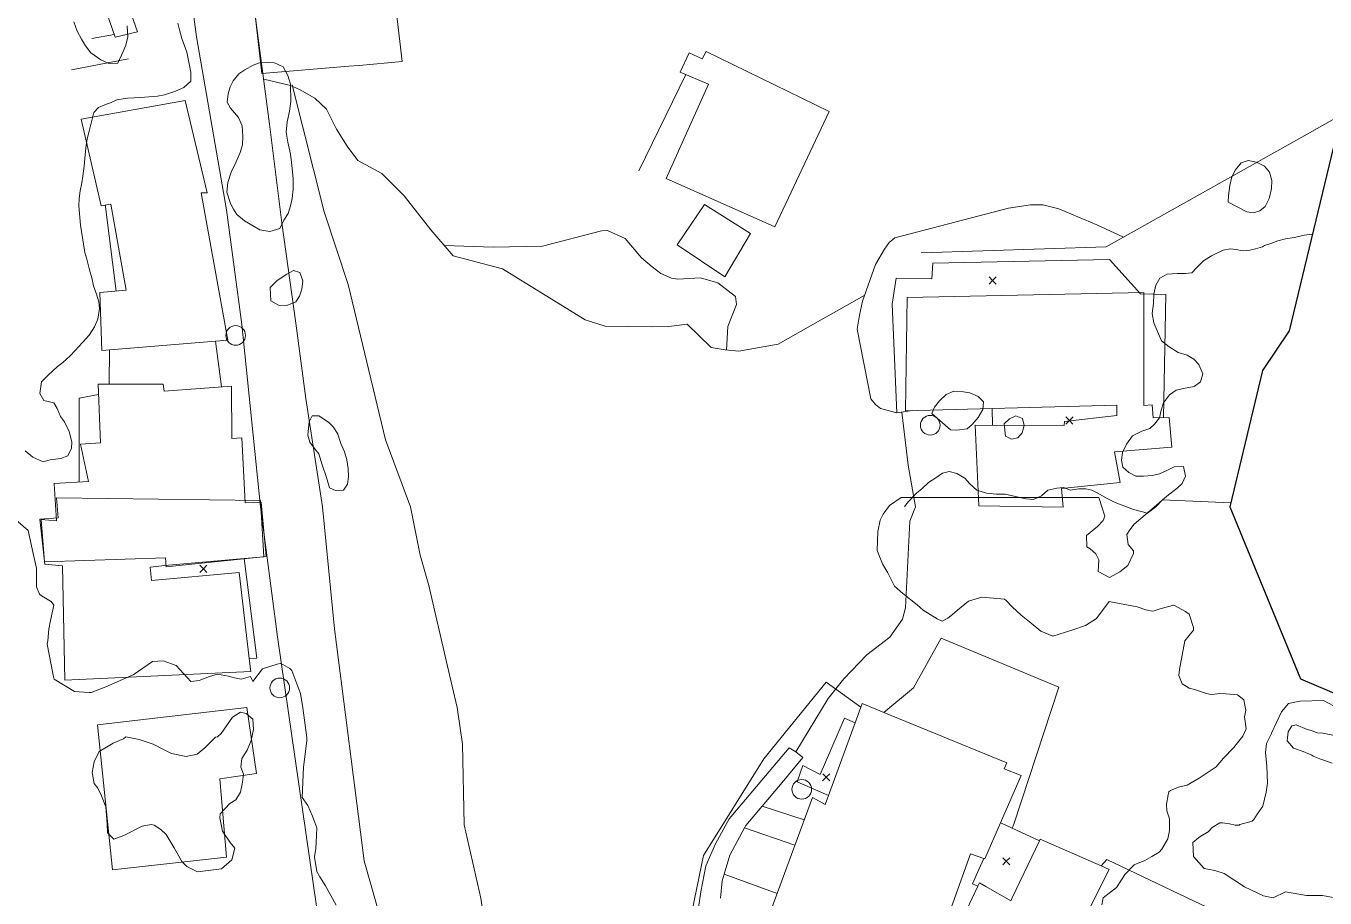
# Model space of a CAD drawing. Header units: metres. Extents: x 4652992 to 4879070, y 2074171 to 2309877.
# Drawn here: x 4654403.7 to 4654505.5, y 2307770.9 to 2307839.3 of the extents above; entities that cross this region are included whole.
import ezdxf

# ---------------------------------------------------------------- set-up
doc = ezdxf.new("R2010")
doc.units = ezdxf.units.M
doc.header["$MEASUREMENT"] = 0
doc.linetypes.add('DGN Style 2', pattern=[66.27138, 39.762828, -26.508552])
doc.linetypes.add('DGN Style 3', pattern=[92.779933, 66.271381, -26.508552])
doc.layers.get('0').update_dxf_attribs({"color": 4, "lineweight": 0})
for name, color, linetype, lineweight in [('Level 15', 2, 'Continuous', 0), ('Level 17', 2, 'Continuous', 0), ('Level 18', 5, 'Continuous', 0), ('Level 20', 30, 'DGN Style 3', 0), ('Level 30', 5, 'Continuous', 0), ('Level 35', 4, 'Continuous', 0), ('Level 37', 3, 'Continuous', 0), ('Level 40', 1, 'Continuous', 0), ('Level 53', 5, 'Continuous', 0), ('Level 54', 30, 'DGN Style 2', 0), ('Level 61', 4, 'Continuous', 0), ('Level 62', 4, 'Continuous', 0), ('Level 63', 3, 'Continuous', 0)]:
    doc.layers.add(name, color=color, linetype=linetype, lineweight=lineweight)
doc.layers.add('Limite', color=38, linetype='Continuous', lineweight=0, plot=False)

# ---------------------------------------------------------------- blocks, each defined once
blk = doc.blocks.new('POSTE')
at = {"color": 0, "linetype": 'ByBlock', "lineweight": -2}
blk.add_circle((0, 0), 0.770001, dxfattribs=at)
blk = doc.blocks.new('COTA')
at = {"color": 0, "linetype": 'ByBlock', "lineweight": -2, "ltscale": 10}
for p, q in [((0, 0), (-1.419522, -1.408457)), ((-1.408457, 1.419522), (0, 0)), ((1.419522, 1.408457), (0, 0)), ((0, 0), (1.408457, -1.419522))]:
    blk.add_line(p, q, dxfattribs=at)
blk = doc.blocks.new('POSTE_1')
at = {"layer": 'Level 61'}
blk.add_circle((-4.7e-05, -1.9e-05, -2.4e-05), 0.770001, dxfattribs=at)
blk = doc.blocks.new('COTA_3')
at = {"layer": 'Level 63', "ltscale": 0.2}
for p, q in [((-1.408562, 1.419507, 4e-05), (-0.000105, -1.5e-05, 4e-05)), ((1.419417, 1.408442, 4e-05), (-0.000105, -1.5e-05, 4e-05)), ((-0.000105, -1.5e-05, 4e-05), (-1.419627, -1.408472, 4e-05)), ((-0.000105, -1.5e-05, 4e-05), (1.408352, -1.419537, 4e-05))]:
    blk.add_line(p, q, dxfattribs=at)
blk = doc.blocks.new('COTA_5')
at = {"layer": 'Level 63', "ltscale": 0.2}
for p, q in [((-0.000225, 0.00018, -9e-05), (-1.419747, -1.408277, -9e-05)), ((-1.408682, 1.419702, -9e-05), (-0.000225, 0.00018, -9e-05)), ((1.419297, 1.408637, -9e-05), (-0.000225, 0.00018, -9e-05)), ((-0.000225, 0.00018, -9e-05), (1.408232, -1.419342, -9e-05))]:
    blk.add_line(p, q, dxfattribs=at)

msp = doc.modelspace()

# ---------------------------------------------------------------- linework, layer by layer
at = {"layer": 'Level 15'}
msp.add_line((4654455.420928, 2307835.493211, 1384.264397), (4654451.756457, 2307827.952153, 1384.314397), dxfattribs=at)
at = {"layer": 'Level 17'}
msp.add_polyline3d([(4654466.679507, 2307832.586466, 1384.744397), (4654462.420441, 2307823.55537, 1384.894397), (4654453.890662, 2307827.336806, 1384.814397), (4654457.198961, 2307834.745646, 1384.904397), (4654454.981015, 2307835.67817, 1384.864397), (4654455.70284, 2307837.184481, 1384.844397), (4654456.724465, 2307836.721548, 1384.844397), (4654457.023768, 2307837.300907, 1384.824397), (4654466.679507, 2307832.586466, 1384.744397)], dxfattribs=at)
at = {"layer": 'Level 18', "color": 30}
for points in [[(4654414.232313, 2307859.867907, 1369.895954), (4654417.071729, 2307838.455664, 1371.855954), (4654419.433598, 2307824.872948, 1373.275954), (4654420.618808, 2307815.893023, 1374.505954), (4654422.099561, 2307801.584113, 1376.490607)], [(4654426.957155, 2307801.598819, 1376.455954), (4654425.628819, 2307810.095926, 1375.320984), (4654424.863956, 2307815.989549, 1374.452682), (4654423.770111, 2307823.856339, 1373.443571), (4654422.79611, 2307831.606672, 1372.567526), (4654421.525157, 2307841.362902, 1371.631125)], [(4654507.377905, 2307734.559647, 1397.068124), (4654498.156626, 2307737.669465, 1396.105281), (4654484.089494, 2307743.039928, 1394.481542), (4654473.700977, 2307745.921774, 1392.658126), (4654462.159685, 2307749.02787, 1390.321371), (4654451.690158, 2307752.143324, 1388.355251), (4654450.971616, 2307752.357143, 1388.220312), (4654450.017867, 2307752.640954, 1388.041204), (4654438.969103, 2307755.361598, 1386.078942), (4654433.32007, 2307756.942491, 1385.140306), (4654431.283865, 2307758.076758, 1384.725825), (4654431.053477, 2307758.314531, 1384.651338), (4654429.433109, 2307759.987744, 1384.24816), (4654427.825507, 2307762.7131, 1383.581293), (4654427.043122, 2307766.295843, 1382.873555), (4654423.423539, 2307791.387965, 1378.17038), (4654422.099488, 2307801.584107, 1376.510675)], [(4654508.965251, 2307738.773335, 1397.267698), (4654499.678726, 2307741.905157, 1396.136975), (4654488.43172, 2307746.198969, 1394.922048), (4654486.158193, 2307747.066942, 1394.592317), (4654485.496556, 2307747.319538, 1394.51253), (4654482.799812, 2307748.067634, 1393.99752), (4654478.706817, 2307749.203059, 1393.312496), (4654474.887181, 2307750.262652, 1392.525362), (4654467.228898, 2307752.323718, 1391.127527), (4654463.386362, 2307753.357856, 1390.395421), (4654451.198241, 2307756.984718, 1388.123929), (4654440.109151, 2307759.791417, 1385.973779), (4654435.732734, 2307761.630846, 1384.681276), (4654434.741735, 2307762.182882, 1384.441764), (4654433.725052, 2307763.232652, 1384.081107), (4654432.755555, 2307764.876232, 1383.609569), (4654430.216678, 2307773.820591, 1381.500061), (4654427.880385, 2307792.010023, 1378.10634), (4654426.957276, 2307801.598877, 1376.426048)]]:
    msp.add_polyline3d(points, dxfattribs=at)
at = {"layer": 'Level 20', "extrusion": (-0.8175122393537042, -0.0535472278086874, 0.5734164567754368), "elevation": -3927866.847706, "flags": 128}
msp.add_lwpolyline([(-1998649.778637, 2750878.782161), (-1998653.075527, 2750878.151112), (-1998657.260309, 2750877.757849)], dxfattribs=at)
at = {"layer": 'Level 20', "linetype": 'Continuous'}
for points in [[(4654469.453125, 2307818.18029, 1390.160373), (4654465.995814, 2307816.227642, 1389.500373), (4654462.665455, 2307814.347018, 1388.640373), (4654459.589528, 2307813.791243, 1388.240373), (4654458.509496, 2307813.89472, 1387.860373), (4654457.406356, 2307814.086146, 1387.480373), (4654455.536446, 2307815.916497, 1386.140373), (4654454.088124, 2307815.731941, 1385.820373), (4654452.759869, 2307815.718028, 1385.220373), (4654449.111333, 2307815.748403, 1383.940373), (4654447.531676, 2307816.25681, 1382.900373), (4654441.059137, 2307820.252155, 1379.900373), (4654437.205078, 2307821.281991, 1378.480373), (4654435.447533, 2307823.312301, 1377.880373), (4654433.3514, 2307825.979509, 1377.120373), (4654431.603965, 2307827.72995, 1376.320373), (4654429.729915, 2307828.755328, 1375.720373), (4654428.881978, 2307829.882447, 1375.060373), (4654428.033655, 2307831.204145, 1374.820373), (4654427.268907, 2307832.787095, 1374.080373), (4654426.350778, 2307833.650301, 1373.760373), (4654425.156841, 2307834.332134, 1373.460373), (4654424.4386, 2307834.627684, 1373.200373), (4654422.336957, 2307835.13127, 1372.229236)], [(4654471.986171, 2307808.95522, 1391.666899), (4654470.69069, 2307809.296111, 1391.446899), (4654470.313338, 2307809.621401, 1391.286899), (4654469.945365, 2307810.056069, 1391.146899), (4654468.875583, 2307815.510992, 1390.266899), (4654469.044884, 2307816.631491, 1390.186899), (4654469.288853, 2307817.709339, 1390.166899), (4654470.295818, 2307820.596208, 1390.126899), (4654471.013925, 2307821.802314, 1390.026899), (4654471.374565, 2307822.314666, 1390.006899), (4654471.816733, 2307822.685668, 1390.006899), (4654480.732749, 2307825.015816, 1389.986899), (4654482.451823, 2307825.28601, 1390.026899), (4654483.410132, 2307825.262424, 1390.026899), (4654484.671125, 2307824.956197, 1390.026899), (4654487.655167, 2307823.695704, 1390.066899), (4654489.750927, 2307822.747506, 1389.869565)], [(4654458.624982, 2307813.883655, 1387.901006), (4654458.721271, 2307815.721329, 1387.121006), (4654459.398755, 2307817.457467, 1386.481006), (4654459.335753, 2307818.08427, 1385.921006), (4654457.951325, 2307819.155164, 1385.801006), (4654456.57816, 2307819.553694, 1385.181006), (4654454.816395, 2307819.443087, 1385.061006), (4654454.315899, 2307819.528587, 1385.041006), (4654453.478672, 2307819.876457, 1385.001006), (4654452.79176, 2307820.40387, 1384.821006), (4654451.961322, 2307821.113376, 1384.681006), (4654450.670868, 2307822.626308, 1383.821006), (4654449.289465, 2307823.24985, 1383.561006), (4654448.809386, 2307823.233565, 1383.061006), (4654444.183008, 2307822.044831, 1381.221006), (4654440.324017, 2307821.960086, 1379.601006), (4654436.500834, 2307822.095531, 1378.239955)], [(4654464.044205, 2307782.38685, 1393.8548), (4654466.586651, 2307786.554234, 1393.7287), (4654467.826082, 2307788.102842, 1393.7287), (4654469.611999, 2307789.991358, 1393.7287), (4654471.435607, 2307791.367331, 1393.7287), (4654472.420535, 2307792.770029, 1393.7287), (4654472.658729, 2307793.676269, 1393.7287), (4654472.999178, 2307800.470848, 1392.2287), (4654473.428284, 2307801.584107, 1391.7287)]]:
    msp.add_polyline3d(points, dxfattribs=at)
at = {"layer": 'Level 30', "color": 1}
for points in [[(4654432.396539, 2307843.460767, 1377.301197), (4654433.195273, 2307836.515365, 1376.601197), (4654429.822372, 2307836.208857, 1376.391197), (4654429.011048, 2307836.140179, 1376.254176), (4654422.196223, 2307835.573193, 1375.102378), (4654418.918478, 2307864.172454, 1374.341197)], [(4654410.683795, 2307838.424085, 1373.616513), (4654409.547036, 2307841.762197, 1375.796513)], [(4654411.322132, 2307842.064108, 1374.436513), (4654412.453364, 2307838.831646, 1373.536513), (4654410.683795, 2307838.424085, 1373.616513)], [(4654419.536428, 2307814.658233, 1376.696899), (4654409.656469, 2307813.851025, 1375.386899), (4654409.488019, 2307818.407793, 1375.266899), (4654411.564256, 2307818.57773, 1375.866899), (4654410.363209, 2307825.31364, 1377.386899), (4654409.603328, 2307825.194716, 1377.356899), (4654408.035016, 2307831.982263, 1377.346899), (4654416.178396, 2307833.453899, 1377.166899), (4654417.896368, 2307826.224774, 1377.156899), (4654417.425732, 2307826.225931, 1377.506899), (4654419.536428, 2307814.658233, 1376.696899)], [(4654478.39736, 2307801.658205, 1394.066899), (4654478.126384, 2307807.984786, 1394.186899), (4654485.086797, 2307807.958785, 1394.206899), (4654485.120087, 2307808.275795, 1394.196899), (4654489.211736, 2307808.743839, 1393.766899), (4654489.223605, 2307809.574636, 1393.546899), (4654472.66352, 2307809.124891, 1393.466899), (4654472.773519, 2307818.006094, 1393.116899), (4654491.343256, 2307818.407852, 1393.156899), (4654491.343665, 2307809.525377, 1393.096899), (4654491.990888, 2307809.575852, 1392.986899), (4654492.072564, 2307808.568106, 1393.056899), (4654493.335355, 2307808.585832, 1392.966899), (4654493.542648, 2307806.258648, 1393.026899), (4654489.030579, 2307805.894763, 1393.566899), (4654489.47631, 2307803.485794, 1393.566899), (4654484.881895, 2307803.028096, 1394.476899), (4654485.002942, 2307801.558083, 1394.276899), (4654478.39736, 2307801.658205, 1394.066899)], [(4654419.801681, 2307811.056085, 1377.856899), (4654419.828346, 2307806.960603, 1378.486899), (4654420.635786, 2307807.012576, 1378.336899), (4654420.898005, 2307801.907928, 1381.926899), (4654422.132179, 2307801.960088, 1381.826899), (4654422.52109, 2307797.693611, 1381.846899), (4654414.690163, 2307796.877864, 1382.426899), (4654414.635215, 2307797.596419, 1382.396899), (4654405.151105, 2307797.271676, 1378.676899), (4654404.883458, 2307800.594138, 1378.736899), (4654406.086169, 2307800.496863, 1378.716899), (4654405.911951, 2307803.418646, 1378.256899), (4654408.610504, 2307803.569253, 1378.366899), (4654407.983676, 2307806.503062, 1378.276899), (4654409.550773, 2307806.616495, 1378.336899), (4654409.367356, 2307811.217222, 1377.516899), (4654414.459435, 2307811.218101, 1377.866899), (4654414.532194, 2307810.651692, 1378.056899), (4654419.801681, 2307811.056085, 1377.856899)], [(4654413.430315, 2307796.855597, 1381.478742), (4654413.548962, 2307795.810404, 1381.478742), (4654420.407998, 2307796.450053, 1381.728742), (4654421.209821, 2307789.692943, 1381.728742), (4654421.330069, 2307788.679595, 1381.728742), (4654406.739481, 2307787.990944, 1380.978742), (4654406.572619, 2307796.969871, 1380.978742), (4654405.169455, 2307797.10308, 1378.728742), (4654404.77765, 2307800.622995, 1378.728742), (4654406.232485, 2307800.735953, 1378.728742), (4654406.106932, 2307802.299138, 1378.478742), (4654422.079624, 2307802.089931, 1382.478742), (4654422.357079, 2307797.662897, 1382.478742), (4654420.809735, 2307797.52864, 1382.578351), (4654414.589895, 2307796.988969, 1382.978742), (4654413.430315, 2307796.855597, 1381.478742)], [(4654419.426446, 2307774.120845, 1384.478742), (4654410.49521, 2307773.120102, 1383.478742), (4654409.320074, 2307784.494224, 1383.478742), (4654421.01492, 2307785.840656, 1383.478742), (4654421.780922, 2307780.668083, 1384.478742), (4654418.892428, 2307780.261978, 1384.478742), (4654419.426446, 2307774.120845, 1384.478742)], [(4654460.069012, 2307764.383081, 1398.8515), (4654465.356334, 2307778.804447, 1398.2515), (4654466.366782, 2307778.250031, 1399.5515), (4654466.620024, 2307778.942199, 1399.569001), (4654468.712049, 2307784.660177, 1399.71357), (4654469.158168, 2307785.879523, 1399.7444), (4654469.264721, 2307786.156259, 1399.7515), (4654470.954221, 2307785.463978, 1399.7515), (4654480.608816, 2307781.507961, 1399.7515), (4654480.379741, 2307781.044092, 1399.61), (4654481.733715, 2307780.524017, 1397.6754)], [(4654481.733715, 2307780.524017, 1397.6754), (4654480.104792, 2307776.798728, 1397.4515), (4654478.876492, 2307773.989647, 1397.4515), (4654478.876487, 2307773.989635, 1397.4515), (4654478.841044, 2307774.001887, 1397.4515), (4654478.796419, 2307774.017313, 1397.4515), (4654477.740175, 2307774.382436, 1397.4515), (4654474.989081, 2307766.625655, 1398.56)], [(4654475.653464, 2307766.182002, 1402.1515), (4654478.329906, 2307771.846026, 1401.6158), (4654478.329909, 2307771.846032, 1401.6158), (4654478.451118, 2307772.10254, 1401.5915), (4654478.959963, 2307771.812993, 1401.1288), (4654480.914603, 2307770.700748, 1399.3515), (4654481.024291, 2307770.930802, 1399.3515), (4654483.15808, 2307775.406131, 1399.3515), (4654483.213371, 2307775.522096, 1399.3515), (4654488.001282, 2307773.420412, 1399.3515), (4654488.614149, 2307773.15139, 1399.3515), (4654486.118183, 2307768.152627, 1402.2515)]]:
    msp.add_polyline3d(points, dxfattribs=at)
msp.add_3dface([(4654460.500889, 2307823.021705, 1387.824397), (4654458.477772, 2307819.634571, 1387.824397), (4654454.754913, 2307822.126089, 1386.934397), (4654456.895625, 2307825.308412, 1386.944397)], dxfattribs=at)
at = {"layer": 'Level 35'}
for p, q in [((4654410.613138, 2307838.631567, 1373.500273), (4654408.876092, 2307838.309196, 1373.420273)), ((4654411.7522, 2307836.736364, 1373.440273), (4654407.27456, 2307835.864966, 1373.180273)), ((4654479.45599, 2307809.309364, 1393.499713), (4654479.481562, 2307807.979724, 1393.649713))]:
    msp.add_line(p, q, dxfattribs=at)
at = {"layer": 'Level 35', "extrusion": (-0.9678695060142883, -0.1145129715531893, 0.2238646883135346), "elevation": -4768829.847167, "flags": 128}
msp.add_lwpolyline([(-1744963.520489, 1096782.613254), (-1744970.184731, 1096782.367004), (-1744970.305872, 1096782.346483)], dxfattribs=at)
at = {"layer": 'Level 35', "extrusion": (-0.3754680990027655, -0.6604395268989061, 0.6502640524746842), "elevation": -3270847.027095, "flags": 128}
msp.add_lwpolyline([(2905731.956405, 2801486.082603), (2905729.624881, 2801485.762532), (2905729.059348, 2801485.684897), (2905728.613823, 2801485.623736)], dxfattribs=at)
at = {"layer": 'Level 35', "elevation": 1398.21, "flags": 128}
msp.add_lwpolyline([(4654478.796419, 2307774.017313), (4654478.796412, 2307774.017298), (4654478.403645, 2307773.135279), (4654477.905926, 2307772.017573), (4654477.905937, 2307772.017568), (4654478.329909, 2307771.846032)], dxfattribs=at)
at = {"layer": 'Level 37', "extrusion": (0.0027927588631913, 0.4826308651698925, 0.8758194154523485), "elevation": 1128043.229694, "flags": 128}
msp.add_lwpolyline([(-4641071.676031, -2044128.391323), (-4641056.393653, -2044118.46672), (-4641041.912015, -2044117.845137)], dxfattribs=at)
at = {"layer": 'Level 37', "extrusion": (-0.129451179779712, 0.0272367808153899, 0.9912116574296607), "elevation": -538297.395489, "flags": 128}
msp.add_lwpolyline([(-3216678.69629, 4043851.100952), (-3216678.095363, 4043849.664664), (-3216671.646346, 4043851.025358)], dxfattribs=at)
at = {"layer": 'Level 37'}
for points in [[(4654503.711203, 2307830.581131, 1386.191197), (4654515.691058, 2307837.363519, 1384.111197), (4654511.093218, 2307861.507918, 1380.271197), (4654509.92406, 2307901.755105, 1373.951197)], [(4654433.8412, 2307801.584113, 1383.83358), (4654431.888689, 2307806.83714, 1382.126899), (4654428.968839, 2307819.026759, 1378.566899), (4654427.079804, 2307824.728863, 1377.226899), (4654424.56162, 2307834.674172, 1374.526899)], [(4654465.635181, 2307755.623445, 1392.9287), (4654461.907526, 2307756.604807, 1392.5287), (4654455.65663, 2307761.386155, 1393.3287), (4654452.095649, 2307762.37362, 1393.5287), (4654447.282975, 2307763.278106, 1393.1287), (4654443.112171, 2307764.377654, 1392.2287), (4654440.126643, 2307765.815692, 1391.5287), (4654439.355835, 2307770.894985, 1391.8287), (4654438.064376, 2307776.643332, 1391.1387), (4654437.913259, 2307782.97494, 1389.6287), (4654437.510003, 2307785.848512, 1388.6687), (4654436.732363, 2307789.207643, 1387.7687), (4654435.294865, 2307795.424538, 1386.8287), (4654434.603793, 2307797.809981, 1384.7287), (4654433.841309, 2307801.584107, 1383.6287)], [(4654470.954221, 2307785.463978, 1395.395058), (4654473.277552, 2307787.403681, 1395.3287), (4654475.439255, 2307791.282635, 1394.9287), (4654484.666699, 2307787.451329, 1394.9287), (4654481.137722, 2307776.702202, 1396.9287), (4654481.028358, 2307776.377534, 1397.671218), (4654481.028345, 2307776.377497, 1397.671302)], [(4654469.158168, 2307785.879523, 1394.85), (4654466.432852, 2307787.840614, 1394.85), (4654461.555005, 2307781.815564, 1394.85), (4654456.818891, 2307774.249985, 1394.85), (4654455.572185, 2307768.140311, 1394.5), (4654455.65663, 2307761.386155, 1393.3287)], [(4654499.744115, 2307765.696059, 1397.86), (4654499.21884, 2307768.774421, 1397.86), (4654488.44959, 2307773.940913, 1397.65), (4654488.001282, 2307773.420412, 1397.65)]]:
    msp.add_polyline3d(points, dxfattribs=at)
at = {"layer": 'Level 40', "color": 3}
for points in [[(4654415.612965, 2307839.533707, 1374.546899), (4654415.728819, 2307838.999676, 1374.546899), (4654415.925525, 2307838.307635, 1374.546899), (4654416.299849, 2307837.239636, 1374.626899), (4654416.625765, 2307835.670231, 1374.706899), (4654416.619369, 2307834.96175, 1374.946899), (4654416.088355, 2307834.471029, 1375.306899), (4654415.427465, 2307834.176445, 1375.506899), (4654414.569205, 2307833.892672, 1375.706899), (4654414.00892, 2307833.805225, 1375.786899), (4654413.339127, 2307833.739529, 1375.826899), (4654412.702442, 2307833.695647, 1375.946899), (4654411.665283, 2307833.646137, 1376.226899), (4654410.835679, 2307833.498622, 1376.546899), (4654410.367709, 2307833.30767, 1376.666899), (4654409.872362, 2307833.122156, 1376.666899), (4654409.398661, 2307832.903952, 1376.706899), (4654409.033189, 2307832.522301, 1376.666899), (4654408.668945, 2307831.061585, 1376.546899), (4654408.509748, 2307830.440234, 1376.346899), (4654408.393843, 2307829.753504, 1376.226899), (4654408.333972, 2307829.197595, 1376.066899), (4654408.260079, 2307828.303791, 1375.946899), (4654408.154357, 2307827.529868, 1375.466899), (4654408.07284, 2307827.006649, 1375.346899), (4654407.94102, 2307826.37986, 1375.226899), (4654407.869686, 2307825.769447, 1375.106899), (4654407.837192, 2307825.208101, 1375.026899), (4654407.971468, 2307823.676759, 1375.026899), (4654408.199337, 2307822.183608, 1375.026899), (4654408.319643, 2307821.535132, 1375.266899), (4654408.468606, 2307821.022914, 1375.386899), (4654408.69141, 2307820.18374, 1375.386899), (4654408.872201, 2307819.55164, 1375.426899), (4654408.998238, 2307818.930416, 1375.586899), (4654409.228053, 2307818.26019, 1375.826899), (4654409.414576, 2307817.655342, 1375.866899), (4654409.475675, 2307817.132186, 1376.186899), (4654409.331114, 2307816.309197, 1376.306899), (4654409.062408, 2307815.709597, 1376.386899), (4654408.667001, 2307815.049992, 1376.386899), (4654408.14617, 2307814.472078, 1376.346899), (4654407.559122, 2307813.850537, 1376.026899), (4654407.15481, 2307813.41982, 1375.986899), (4654406.590687, 2307812.907285, 1375.906899), (4654406.181924, 2307812.591014, 1375.866899), (4654405.440796, 2307811.914905, 1375.546899), (4654404.931428, 2307811.391495, 1375.466899), (4654404.79705, 2307810.481314, 1375.666899), (4654405.110275, 2307809.936471, 1375.906899), (4654405.898481, 2307809.751527, 1376.066899), (4654406.146768, 2307809.304752, 1376.066899), (4654406.415423, 2307808.683591, 1376.586899), (4654406.724196, 2307808.253192, 1376.746899), (4654407.079433, 2307807.501274, 1376.906899), (4654407.307969, 2307806.689352, 1376.986899), (4654407.25956, 2307806.187946, 1376.986899), (4654406.990854, 2307805.588345, 1376.946899), (4654406.435022, 2307805.386454, 1376.786899), (4654405.611149, 2307805.266192, 1376.746899), (4654405.039402, 2307805.124242, 1376.706899), (4654404.230829, 2307805.48357, 1376.266899), (4654403.648285, 2307805.968346, 1376.106899)], [(4654407.446236, 2307839.62272, 1375.946899), (4654407.719342, 2307838.887115, 1375.906899), (4654408.04275, 2307838.255079, 1375.786899), (4654408.361707, 2307837.737487, 1375.746899), (4654408.790172, 2307837.198145, 1375.666899), (4654409.558625, 2307836.648054, 1375.466899), (4654410.208666, 2307836.348603, 1375.386899), (4654410.900105, 2307836.38161, 1375.226899), (4654411.319717, 2307837.291918, 1375.026899), (4654411.53812, 2307837.787949, 1375.026899), (4654411.675671, 2307838.44199, 1375.026899), (4654411.628593, 2307839.303042, 1374.986899)], [(4654422.818349, 2307823.178033, 1377.891197), (4654422.024083, 2307823.321708, 1377.611197), (4654421.591643, 2307823.563372, 1377.531197), (4654420.833059, 2307824.011419, 1377.311197), (4654420.228098, 2307824.513884, 1377.031197), (4654419.961397, 2307824.934974, 1376.871197), (4654419.730572, 2307825.391407, 1376.771197), (4654419.459951, 2307826.266313, 1376.771197), (4654419.532648, 2307827.016366, 1376.711197), (4654419.791981, 2307827.842591, 1376.631197), (4654420.187763, 2307828.641702, 1376.631197), (4654420.487365, 2307829.389138, 1376.631197), (4654420.667886, 2307829.976191, 1376.611197), (4654420.704039, 2307830.620248, 1376.571197), (4654420.657461, 2307831.478947, 1376.471197), (4654420.368332, 2307832.131012, 1376.371197), (4654419.738082, 2307832.850863, 1376.271197), (4654419.469185, 2307833.329019, 1376.271197), (4654419.551997, 2307833.992118, 1376.311197), (4654419.710287, 2307834.541117, 1376.311197), (4654419.933272, 2307834.992315, 1376.331197), (4654420.378771, 2307835.555028, 1376.351197), (4654420.871125, 2307835.867754, 1376.411197), (4654421.503456, 2307836.237609, 1376.551197), (4654422.010984, 2307836.419904, 1376.671197), (4654422.670134, 2307836.444652, 1376.731197), (4654423.189306, 2307836.412272, 1376.811197), (4654423.861629, 2307836.094625, 1376.891197), (4654424.243409, 2307835.409991, 1376.891197), (4654424.444944, 2307834.747017, 1376.871197), (4654424.453841, 2307833.371982, 1376.811197), (4654424.3675, 2307832.62464, 1376.811197), (4654424.190036, 2307831.782146, 1376.871197), (4654424.10589, 2307830.977738, 1377.031197), (4654424.224222, 2307830.189724, 1377.211197), (4654424.436734, 2307829.241421, 1377.291197), (4654424.5544, 2307828.382753, 1377.131197), (4654424.642775, 2307827.317544, 1377.151197), (4654424.640498, 2307826.496867, 1377.151197), (4654424.570664, 2307825.760402, 1377.151197), (4654424.450447, 2307825.189681, 1377.191197), (4654424.267063, 2307824.589039, 1377.191197), (4654423.928527, 2307824.061701, 1377.191197), (4654423.608027, 2307823.417519, 1377.291197), (4654422.818349, 2307823.178033, 1377.891197)], [(4654497.956525, 2307825.489608, 1392.36), (4654497.985005, 2307826.010246, 1392.22), (4654498.070564, 2307826.796536, 1392.04), (4654498.229443, 2307827.471295, 1391.88), (4654498.528283, 2307828.021272, 1391.72), (4654498.97944, 2307828.568659, 1391.42), (4654499.516334, 2307828.738897, 1391.04), (4654500.158941, 2307828.624961, 1390.9), (4654500.798724, 2307828.303837, 1390.88), (4654501.198629, 2307827.836513, 1390.92), (4654501.379604, 2307827.191122, 1391.02), (4654501.352095, 2307826.54564, 1391.18), (4654501.15991, 2307825.780554, 1391.36), (4654500.841093, 2307825.137599, 1391.52), (4654500.435598, 2307824.802732, 1391.64), (4654499.931069, 2307824.653759, 1391.88), (4654499.41889, 2307824.727908, 1392.06), (4654497.956525, 2307825.489608, 1392.36)], [(4654472.565007, 2307801.584115, 1395.980834), (4654472.827103, 2307801.947279, 1395.934712), (4654473.55318, 2307802.675627, 1395.874712), (4654473.942486, 2307802.999957, 1395.834712), (4654474.467806, 2307803.505025, 1395.794712), (4654475.018119, 2307803.866624, 1395.694712), (4654475.555085, 2307804.230875, 1395.674712), (4654476.070475, 2307804.363954, 1395.614712), (4654476.675888, 2307804.202142, 1395.594712), (4654477.308283, 2307803.841064, 1395.614712), (4654477.698743, 2307803.38954, 1395.634712), (4654478.246519, 2307802.892917, 1395.674712), (4654479.00641, 2307802.672718, 1395.694712), (4654479.794694, 2307802.585384, 1395.734712), (4654480.463712, 2307802.590993, 1395.734712), (4654482.080607, 2307802.214407, 1395.774712), (4654482.695389, 2307802.161538, 1395.734712), (4654483.314422, 2307802.454085, 1395.514712), (4654483.798853, 2307802.898023, 1395.574712), (4654484.528635, 2307803.057767, 1395.534712), (4654485.050842, 2307803.092539, 1395.434712), (4654485.578167, 2307802.890837, 1395.154712), (4654486.22986, 2307803.010691, 1395.034712), (4654486.786428, 2307803.010936, 1394.934712), (4654487.261217, 2307802.888922, 1394.774712), (4654487.729477, 2307802.671252, 1394.574712), (4654488.409579, 2307802.272997, 1394.554712), (4654489.087691, 2307801.930539, 1394.354712), (4654490.528533, 2307801.381168, 1394.234712), (4654491.635429, 2307801.09204, 1394.274712), (4654492.283705, 2307801.586534, 1394.354712), (4654492.804197, 2307802.134113, 1394.354712), (4654493.266764, 2307802.540843, 1394.354712), (4654493.912201, 2307803.02205, 1394.334712), (4654494.33189, 2307803.423448, 1394.274712), (4654494.593123, 2307803.994825, 1394.174712), (4654494.447148, 2307804.744044, 1394.094712), (4654493.721906, 2307804.735753, 1394.134712), (4654493.081009, 2307804.405998, 1394.234712), (4654492.55909, 2307804.177263, 1394.434712), (4654492.014167, 2307804.0362, 1394.494712), (4654491.3071, 2307803.982748, 1394.634712), (4654490.710493, 2307803.990455, 1394.794712), (4654490.160166, 2307804.279829, 1394.734712), (4654489.67827, 2307804.694114, 1394.634712), (4654489.58597, 2307805.238765, 1394.574712), (4654489.663193, 2307805.860545, 1394.534712), (4654489.968155, 2307806.506339, 1394.454712), (4654490.441791, 2307807.160178, 1394.414712), (4654491.174123, 2307807.527172, 1394.334712), (4654491.799974, 2307807.721411, 1394.314712), (4654492.178773, 2307808.061678, 1394.254712), (4654492.567791, 2307808.579972, 1394.194712), (4654492.69556, 2307809.17786, 1394.034712), (4654492.884383, 2307809.735921, 1393.934712), (4654493.355179, 2307810.376474, 1393.874712), (4654493.878799, 2307810.743375, 1393.634712), (4654494.434228, 2307810.868501, 1393.494712), (4654495.286966, 2307811.017671, 1393.334712), (4654495.770547, 2307811.392526, 1393.294712), (4654495.96022, 2307812.019669, 1393.294712), (4654495.656078, 2307812.744905, 1393.294712), (4654495.246594, 2307813.172507, 1393.294712), (4654494.741984, 2307813.4805, 1393.294712), (4654494.035478, 2307813.690094, 1393.354712), (4654493.323856, 2307814.136162, 1393.474712), (4654492.730362, 2307814.614166, 1393.494712), (4654492.124068, 2307816.008842, 1393.494712), (4654491.978094, 2307816.758061, 1393.514712), (4654492.102735, 2307817.536626, 1393.554712), (4654492.133103, 2307818.264667, 1393.534712), (4654492.283587, 2307818.968847, 1393.114712), (4654492.584859, 2307819.532271, 1392.754712), (4654493.163853, 2307819.832771, 1392.454712), (4654493.94333, 2307819.899541, 1392.314712), (4654494.56663, 2307819.886531, 1392.214712), (4654495.105023, 2307819.931938, 1392.194712), (4654495.455141, 2307820.333304, 1392.134712), (4654496.018511, 2307820.886216, 1392.054712), (4654496.641234, 2307821.261132, 1391.974712), (4654497.54593, 2307821.718541, 1391.894712), (4654498.111866, 2307821.827729, 1391.714712), (4654498.587506, 2307821.774798, 1391.314712), (4654499.08132, 2307821.676706, 1391.234712), (4654499.649246, 2307821.730097, 1390.974712), (4654500.086547, 2307821.823286, 1390.634712), (4654500.634308, 2307821.977636, 1389.954712), (4654500.809511, 2307822.081337, 1389.434712), (4654501.379137, 2307822.272895, 1389.394712), (4654501.84966, 2307822.456438, 1389.274712), (4654502.437461, 2307822.602834, 1389.074712), (4654503.158725, 2307822.722718, 1388.974712), (4654503.904692, 2307822.893098, 1388.734712), (4654504.561239, 2307822.984156, 1388.618417)], [(4654422.848097, 2307818.797486, 1377.771197), (4654423.38911, 2307819.341218, 1377.751197), (4654424.148441, 2307819.841568, 1377.751197), (4654424.676005, 2307820.118983, 1377.751197), (4654425.169416, 2307819.964305, 1377.731197), (4654425.401103, 2307819.309497, 1377.711197), (4654425.334798, 2307818.657275, 1377.711197), (4654425.135573, 2307818.116411, 1377.711197), (4654424.855146, 2307817.66247, 1377.711197), (4654424.155257, 2307817.376826, 1377.711197), (4654423.507556, 2307817.406433, 1377.711197), (4654422.909182, 2307817.7377, 1377.691197), (4654422.848097, 2307818.797486, 1377.771197)], [(4654474.718185, 2307808.912292, 1394.631197), (4654474.931535, 2307809.39268, 1394.631197), (4654475.318084, 2307809.907451, 1394.611197), (4654475.85328, 2307810.406453, 1394.531197), (4654476.44653, 2307810.660056, 1394.471197), (4654477.195415, 2307810.607607, 1394.451197), (4654477.701995, 2307810.520744, 1394.451197), (4654478.347029, 2307810.241297, 1394.451197), (4654478.756506, 2307809.829798, 1394.451197), (4654478.725065, 2307809.230736, 1394.471197), (4654478.339618, 2307808.591934, 1394.511197), (4654477.878315, 2307808.050741, 1394.531197), (4654477.488703, 2307807.715419, 1394.551197), (4654476.689854, 2307807.598952, 1394.571197), (4654476.17198, 2307807.63303, 1394.591197), (4654474.718185, 2307808.912292, 1394.631197)], [(4654427.266709, 2307803.893278, 1379.909712), (4654426.911333, 2307804.893596, 1379.789712), (4654426.64975, 2307805.73442, 1379.729712), (4654426.313333, 2307806.15339, 1379.729712), (4654425.953257, 2307806.66158, 1379.689712), (4654425.797717, 2307807.199605, 1379.629712), (4654425.843861, 2307807.753943, 1379.589712), (4654425.895038, 2307808.265019, 1379.589712), (4654426.147227, 2307808.722104, 1379.589712), (4654426.659322, 2307808.733145, 1379.589712), (4654427.414207, 2307808.217017, 1379.589712), (4654427.802807, 2307807.844038, 1379.589712), (4654428.137882, 2307807.284461, 1379.589712), (4654428.395102, 2307806.557202, 1379.689712), (4654428.680175, 2307805.894851, 1379.749712), (4654428.859373, 2307805.267605, 1379.789712), (4654428.969945, 2307804.583545, 1379.849712), (4654428.974642, 2307803.934591, 1379.849712), (4654428.895611, 2307803.358607, 1379.869712), (4654428.599797, 2307802.896095, 1379.909712), (4654428.024781, 2307802.855281, 1379.909712), (4654427.503962, 2307803.071371, 1379.909712), (4654427.266709, 2307803.893278, 1379.909712)], [(4654480.377471, 2307808.104623, 1394.851197), (4654480.807715, 2307808.500659, 1394.851197), (4654481.312953, 2307808.730472, 1394.791197), (4654481.831067, 2307808.503749, 1394.771197), (4654481.962392, 2307807.9549, 1394.811197), (4654481.787951, 2307807.397999, 1394.851197), (4654481.469409, 2307807.00729, 1394.871197), (4654480.973502, 2307806.885679, 1394.891197), (4654480.487549, 2307807.133528, 1394.891197), (4654480.377471, 2307808.104623, 1394.851197)], [(4654488.052798, 2307770.373242, 1399.2287), (4654488.161662, 2307770.916256, 1399.2287), (4654489.201049, 2307771.735909, 1399.2287), (4654489.874121, 2307772.782508, 1399.2287), (4654490.586798, 2307773.513192, 1399.2287), (4654491.428185, 2307773.858902, 1399.2287), (4654491.952801, 2307774.165046, 1399.2287), (4654492.5368, 2307774.510687, 1399.2287), (4654492.75495, 2307774.729161, 1398.2287), (4654493.230634, 2307775.559582, 1398.2287), (4654493.35941, 2307776.202099, 1398.2287), (4654493.349405, 2307776.923645, 1398.2287), (4654493.339466, 2307777.131209, 1398.2287), (4654493.151064, 2307777.734087, 1398.2287), (4654493.101439, 2307778.257919, 1398.2287), (4654493.250022, 2307778.999229, 1398.2287), (4654493.298325, 2307779.24022, 1398.04), (4654493.417135, 2307779.338255, 1398.04), (4654494.053006, 2307779.607262, 1398.04), (4654494.744847, 2307779.759608, 1398.04), (4654495.665624, 2307780.319644, 1397.24), (4654496.996209, 2307781.195684, 1396.44), (4654497.593712, 2307781.880027, 1396.44), (4654497.684301, 2307781.983782, 1396.44), (4654497.918764, 2307782.227839, 1396.44), (4654498.031135, 2307782.344809, 1396.44), (4654498.387683, 2307782.715949, 1396.44), (4654498.569812, 2307782.944687, 1396.44), (4654499.096115, 2307783.60568, 1396.44), (4654499.35229, 2307784.1841, 1396.44), (4654499.234992, 2307785.118178, 1395.167), (4654499.32882, 2307785.654931, 1394.84), (4654499.184037, 2307786.461306, 1394.84), (4654498.675136, 2307786.840356, 1394.84), (4654498.07525, 2307786.904302, 1394.84), (4654497.7316, 2307786.923258, 1394.84), (4654497.303975, 2307786.946847, 1394.84), (4654496.875503, 2307786.893345, 1394.84), (4654496.618419, 2307786.861244, 1394.84), (4654496.243484, 2307786.935923, 1394.84), (4654495.306127, 2307787.261467, 1394.84), (4654494.882985, 2307787.373516, 1394.84), (4654494.336624, 2307787.704487, 1394.84), (4654494.079444, 2307788.366612, 1394.84), (4654494.143651, 2307788.825876, 1394.84), (4654494.53966, 2307791.07941, 1394.84), (4654495.225743, 2307791.912991, 1395.2287), (4654495.232103, 2307791.94472, 1395.2287), (4654495.241054, 2307792.133772, 1396.7287), (4654494.883419, 2307793.183084, 1396.7287), (4654494.615284, 2307793.390919, 1396.7287), (4654493.681819, 2307793.885693, 1396.7287), (4654492.698808, 2307793.618183, 1396.7287), (4654492.142763, 2307793.420065, 1396.7287), (4654491.983888, 2307793.400229, 1396.7287), (4654491.487387, 2307793.499116, 1396.7287), (4654490.812137, 2307793.736557, 1396.7287), (4654489.024748, 2307794.092545, 1396.7287), (4654488.627551, 2307794.171653, 1396.7287), (4654487.634577, 2307792.826195, 1398.2287), (4654486.752616, 2307792.282599, 1398.2287), (4654485.702164, 2307791.92668, 1398.2287), (4654484.215655, 2307791.452095, 1398.2287), (4654483.264283, 2307791.847091, 1398.2287), (4654482.511126, 2307792.459488, 1398.2287), (4654481.708432, 2307793.081745, 1398.2287), (4654481.014759, 2307793.733655, 1398.2287), (4654480.549018, 2307794.237412, 1398.2287), (4654480.413947, 2307794.343449, 1397.2287), (4654478.637703, 2307794.491446, 1397.2287), (4654477.595739, 2307794.184533, 1397.2287), (4654476.732346, 2307793.481932, 1397.2287), (4654476.349403, 2307793.133164, 1396.7287), (4654475.981958, 2307792.845981, 1396.7287), (4654475.525146, 2307792.628078, 1396.7287), (4654475.147819, 2307792.806194, 1396.7287), (4654474.04566, 2307793.489045, 1396.7287), (4654473.559142, 2307793.894829, 1396.7287), (4654472.447113, 2307794.785549, 1396.7287), (4654471.791834, 2307795.379371, 1396.7287), (4654471.275656, 2307796.408779, 1396.7287), (4654470.848802, 2307797.111515, 1396.7287), (4654470.441879, 2307798.170595, 1396.7287), (4654470.481869, 2307799.65537, 1396.7287), (4654470.660758, 2307800.54624, 1396.7287), (4654470.90907, 2307801.011497, 1396.7287), (4654471.405642, 2307801.684654, 1396.7287), (4654472.309285, 2307802.328193, 1396.7287), (4654487.798226, 2307802.331542, 1396.7287), (4654488.27489, 2307800.84701, 1396.7287), (4654488.155763, 2307800.510458, 1396.7287), (4654487.699058, 2307800.035258, 1396.7287), (4654486.835263, 2307799.332305, 1396.7287), (4654486.865086, 2307798.451362, 1396.7287), (4654487.143111, 2307798.293047, 1396.7287), (4654487.580017, 2307797.897203, 1396.7287), (4654487.798485, 2307797.441914, 1396.7287), (4654487.768746, 2307796.521317, 1396.7287), (4654488.652499, 2307796.036462, 1396.7287), (4654489.466684, 2307796.491996, 1396.7287), (4654490.082267, 2307796.987075, 1396.7287), (4654490.529003, 2307797.927547, 1396.7287), (4654490.519055, 2307798.135414, 1396.7287), (4654490.101987, 2307798.630243, 1396.7287), (4654490.00263, 2307799.422081, 1396.7287), (4654490.230966, 2307799.78836, 1396.7287), (4654490.578439, 2307800.233845, 1396.7287), (4654492.322574, 2307801.722824, 1394.8685), (4654492.804322, 2307802.134094, 1394.3547), (4654498.164219, 2307801.90316, 1391.304276)], [(4654498.164219, 2307801.90316, 1391.304276), (4654498.087934, 2307801.584148, 1391.286493), (4654503.628195, 2307788.102843, 1390.496286), (4654516.657397, 2307782.562857, 1389.7287)], [(4654402.698921, 2307800.755099, 1384.3385), (4654403.87853, 2307799.730466, 1384.3385), (4654404.278456, 2307797.923616, 1384.3385), (4654404.538497, 2307796.78819, 1384.3385), (4654404.522995, 2307795.312462, 1384.3385), (4654404.758843, 2307794.733958, 1384.3385), (4654404.912389, 2307794.600547, 1384.3385), (4654405.665923, 2307794.157456, 1384.3385), (4654405.880643, 2307793.8781, 1384.3385), (4654405.636657, 2307792.668113, 1384.3385), (4654405.500095, 2307791.990868, 1384.3385), (4654405.426761, 2307791.088205, 1384.3385), (4654405.370403, 2307790.808712, 1384.3385), (4654405.841223, 2307788.391895, 1384.3385), (4654405.903584, 2307788.062876, 1384.3385), (4654407.501602, 2307787.094187, 1384.3385), (4654407.877821, 2307787.073434, 1384.3385), (4654408.658046, 2307787.01899, 1384.3385), (4654408.821919, 2307787.015315, 1384.3385), (4654409.968431, 2307787.469882, 1384.3385), (4654412.146386, 2307788.450667, 1384.3385), (4654412.176106, 2307788.46405, 1384.3385), (4654413.62813, 2307789.450471, 1384.3385), (4654414.453782, 2307789.502759, 1384.3385), (4654415.467163, 2307789.138312, 1384.3385), (4654416.626061, 2307787.877801, 1384.3385), (4654417.294989, 2307787.961314, 1384.3385), (4654417.399657, 2307788.030869, 1384.3385), (4654418.088514, 2307788.280915, 1384.3385), (4654418.706935, 2307788.471794, 1384.3385), (4654419.579202, 2307788.319159, 1384.3385), (4654420.054179, 2307788.170348, 1384.3385), (4654420.576628, 2307788.066271, 1384.3385), (4654421.292318, 2307788.282611, 1384.3385), (4654421.499089, 2307787.89568, 1385.7392), (4654422.240529, 2307788.883875, 1385.7392), (4654423.396726, 2307789.23941, 1385.7392), (4654423.628223, 2307789.310597, 1385.7392), (4654423.82634, 2307789.217042, 1385.7392), (4654424.384751, 2307788.899407, 1385.7392), (4654424.545719, 2307788.749205, 1385.7392), (4654425.027423, 2307787.509169, 1385.7392), (4654425.2119, 2307786.939693, 1385.7392), (4654425.416332, 2307785.834414, 1385.7392), (4654425.713455, 2307783.502848, 1385.7392), (4654425.720195, 2307783.268209, 1385.7392), (4654425.488499, 2307781.356588, 1385.7392), (4654425.468225, 2307781.208566, 1385.7392), (4654425.36202, 2307778.795146, 1385.7392), (4654425.802959, 2307778.167648, 1385.7392), (4654426.153775, 2307777.338901, 1385.7392), (4654426.25788, 2307777.047632, 1385.7392), (4654426.507709, 2307776.402822, 1386.4395), (4654426.456962, 2307775.250745, 1387.1399), (4654426.425394, 2307774.824971, 1387.1399), (4654426.41494, 2307774.773045, 1387.1399), (4654426.328006, 2307774.153561, 1387.1399), (4654426.329311, 2307774.125767, 1387.1399), (4654426.512911, 2307772.99898, 1387.1399), (4654426.737339, 2307772.579135, 1388.5406), (4654427.182442, 2307771.866915, 1389.9413), (4654428.011336, 2307770.356474, 1390.6416)], [(4654506.198263, 2307785.981938, 1391.24), (4654505.410263, 2307786.39008, 1392.84), (4654503.55797, 2307786.341305, 1393.24), (4654502.683112, 2307786.153786, 1393.24), (4654502.139537, 2307785.511576, 1394.44), (4654501.33584, 2307783.840638, 1395.64), (4654501.334185, 2307783.817304, 1395.64), (4654500.960629, 2307783.030479, 1395.2287), (4654500.871232, 2307782.325951, 1395.2287), (4654500.98913, 2307781.256336, 1396.2287), (4654501.029197, 2307779.90861, 1396.2287), (4654500.939917, 2307779.204972, 1396.2287), (4654500.67183, 2307778.124682, 1396.2287), (4654500.234681, 2307777.490302, 1396.2287), (4654499.966096, 2307777.071014, 1397.2287), (4654499.837096, 2307776.942317, 1397.2287), (4654498.854553, 2307776.674851, 1397.2287), (4654498.81613, 2307776.622262, 1398.2287), (4654498.508859, 2307776.632073, 1398.2287), (4654498.062806, 2307776.720925, 1398.2287), (4654497.499355, 2307776.802866, 1398.7287), (4654497.291347, 2307776.792939, 1398.7287), (4654496.706999, 2307776.447088, 1398.7287), (4654496.449505, 2307776.19021, 1398.7287), (4654496.380183, 2307776.101295, 1398.7287), (4654495.795824, 2307775.755437, 1398.7287), (4654495.617545, 2307775.636861, 1398.7287), (4654495.181765, 2307775.2614, 1398.7287), (4654495.221553, 2307774.174827, 1398.7287), (4654496.063685, 2307773.236592, 1398.7287), (4654496.360867, 2307773.177393, 1398.7287), (4654496.905701, 2307773.068862, 1398.7287), (4654497.628865, 2307772.822074, 1398.7287), (4654499.223906, 2307771.785202, 1398.7287), (4654500.729759, 2307771.074288, 1398.7287), (4654501.472739, 2307770.926284, 1398.7287), (4654502.443402, 2307771.400707, 1398.7287), (4654504.100673, 2307771.097882, 1398.2287), (4654505.33974, 2307771.108068, 1398.2287), (4654506.182356, 2307770.940217, 1398.2287)], [(4654420.972315, 2307785.391746, 1386.4395), (4654420.531097, 2307785.479642, 1386.4395), (4654419.904139, 2307785.101099, 1386.4395), (4654419.002784, 2307783.81607, 1386.4395), (4654418.728224, 2307783.542209, 1385.7392), (4654418.550809, 2307783.523186, 1385.0389), (4654417.736551, 2307782.676575, 1385.0389), (4654417.134828, 2307782.200312, 1385.0389), (4654416.268069, 2307782.006131, 1385.0389), (4654415.118723, 2307782.235105, 1385.0389), (4654414.53538, 2307782.534747, 1385.0389), (4654413.660373, 2307782.984208, 1385.0389), (4654412.581903, 2307783.33663, 1385.0389), (4654411.541422, 2307783.543914, 1384.3385), (4654411.354446, 2307783.387394, 1384.3385), (4654410.548682, 2307783.043025, 1384.3385), (4654409.875648, 2307782.672208, 1384.3385), (4654409.450522, 2307782.389699, 1384.3385), (4654409.060287, 2307781.595319, 1384.3385), (4654408.891279, 2307780.756847, 1384.3385), (4654409.040896, 2307779.900779, 1384.3385), (4654409.332612, 2307779.521332, 1384.3385), (4654409.624104, 2307778.912403, 1384.3385), (4654409.959624, 2307778.065165, 1384.3385), (4654410.055663, 2307776.714734, 1384.3385), (4654410.099237, 2307776.017433, 1384.3385), (4654410.593519, 2307775.523591, 1385.0389), (4654411.378094, 2307775.813913, 1386.4395), (4654412.808772, 2307776.536033, 1386.4395), (4654413.523884, 2307776.668236, 1386.4395), (4654413.744517, 2307776.624279, 1386.4395), (4654414.273825, 2307776.289928, 1386.4395), (4654414.697148, 2307775.885131, 1386.4395), (4654415.31409, 2307774.846607, 1386.4395), (4654415.922182, 2307773.76404, 1386.4395), (4654416.301399, 2307773.368009, 1386.4395), (4654417.139642, 2307772.972087, 1386.4395), (4654419.02006, 2307773.192615, 1386.4395), (4654419.850429, 2307773.897034, 1386.4395), (4654420.080717, 2307774.812551, 1386.4395), (4654419.710356, 2307775.25258, 1386.4395), (4654419.110891, 2307776.150259, 1386.4395), (4654418.90878, 2307777.197645, 1386.4395), (4654418.926709, 2307777.514515, 1386.4395), (4654419.686508, 2307778.324451, 1386.4395), (4654420.154555, 2307778.597411, 1386.4395), (4654420.508143, 2307779.213596, 1386.4395), (4654420.66769, 2307780.005748, 1386.4395), (4654420.747655, 2307780.630645, 1386.4395), (4654420.536282, 2307781.176254, 1386.4395), (4654420.625111, 2307781.845137, 1386.4395), (4654421.031666, 2307782.496482, 1386.4395), (4654421.367692, 2307783.253403, 1386.4395), (4654421.544947, 2307784.133474, 1386.4395), (4654421.474999, 2307784.925466, 1386.4395), (4654420.972315, 2307785.391746, 1386.4395)], [(4654506.092083, 2307781.484064, 1392.2287), (4654505.122818, 2307781.83254, 1392.2287), (4654504.606438, 2307782.024937, 1393.2287), (4654504.517839, 2307782.123625, 1393.4135), (4654503.828104, 2307782.395028, 1394.04), (4654503.071986, 2307782.65684, 1394.04), (4654502.57317, 2307783.228815, 1394.04), (4654502.658781, 2307783.93458, 1394.04), (4654502.948204, 2307784.405137, 1394.04), (4654502.967853, 2307784.409713, 1394.04), (4654503.269899, 2307784.480061, 1394.04), (4654504.149344, 2307784.138093, 1394.04), (4654504.492534, 2307784.041936, 1394.04), (4654504.932261, 2307783.870951, 1394.04), (4654505.371948, 2307783.838974, 1394.04), (4654506.149474, 2307783.684106, 1394.04)]]:
    msp.add_polyline3d(points, dxfattribs=at)
at = {"layer": 'Level 53', "color": 212}
msp.add_polyline3d([(4654458.143776, 2307770.890131, 1393.345666), (4654458.285755, 2307772.26776, 1393.4245), (4654458.43594, 2307772.766995, 1393.445728), (4654458.889965, 2307774.276226, 1393.5099), (4654460.030685, 2307776.425013, 1393.593956), (4654460.12492, 2307776.602525, 1393.6009), (4654461.403764, 2307778.106916, 1393.633687), (4654462.980082, 2307779.961247, 1393.6741), (4654464.596573, 2307781.919092, 1393.634), (4654464.044205, 2307782.38685, 1393.6046), (4654463.54009, 2307782.695014, 1393.5965), (4654458.839309, 2307777.125494, 1393.5948), (4654457.760477, 2307775.164226, 1393.5037), (4654457.006172, 2307773.437268, 1393.4493), (4654456.604415, 2307771.40564, 1393.3068), (4654456.047148, 2307767.720636, 1393.0153)], dxfattribs=at)
at = {"layer": 'Level 54'}
for p, q in [((4654461.403764, 2307778.106916, 1393.633687), (4654464.706121, 2307777.030966, 1394.967008)), ((4654460.030685, 2307776.425013, 1393.593956), (4654463.985656, 2307775.065871, 1394.925974)), ((4654458.43594, 2307772.766995, 1393.4457), (4654462.588941, 2307771.256279, 1394.751299))]:
    msp.add_line(p, q, dxfattribs=at)
at = {"layer": 'Level 62'}
for p, q in [((4654419.040261, 2307810.997652, 1375.214397), (4654418.553139, 2307814.577897, 1375.004397)), ((4654410.248925, 2307813.89943, 1374.764397), (4654410.21703, 2307811.217369, 1375.164397))]:
    msp.add_line(p, q, dxfattribs=at)
at = {"layer": 'Level 62', "extrusion": (-0.0021289374051063, 0.044624726548058, 0.9990015522540673), "elevation": 94453.165676, "flags": 128}
msp.add_lwpolyline([(-4759107.41321, -2081235.122802), (-4759108.018276, -2081227.2693), (-4759107.439629, -2081227.2693)], dxfattribs=at)
at = {"layer": 'Level 62'}
for points in [[(4654473.187406, 2307809.139119, 1391.646899), (4654471.986171, 2307808.95522, 1391.666899), (4654471.619339, 2307817.492454, 1390.906899), (4654471.933375, 2307819.514991, 1390.646899), (4654474.725356, 2307819.45908, 1391.116899), (4654474.808892, 2307820.696209, 1391.086899), (4654488.635471, 2307820.997271, 1391.016899), (4654491.079294, 2307818.29054, 1391.034114), (4654493.052468, 2307818.244899, 1390.974114), (4654492.882789, 2307808.579479, 1390.924114)], [(4654466.61984, 2307778.94228, 1394.816064), (4654464.171218, 2307780.025244, 1394.062391), (4654464.609879, 2307781.301587, 1394.062391), (4654465.95275, 2307780.608643, 1394.762391), (4654467.86884, 2307785.010322, 1394.762391), (4654468.711864, 2307784.660254, 1394.762391)]]:
    msp.add_polyline3d(points, dxfattribs=at)
at = {"layer": 'Limite', "color": 5, "linetype": 'Continuous', "lineweight": 30}
msp.add_polyline3d([(4654510.879518, 2307849.268047, 1381.379988), (4654502.735395, 2307815.388687, 1387.58293), (4654500.647169, 2307812.286534, 1388.415854), (4654498.087934, 2307801.584148, 1389.27107), (4654503.628195, 2307788.102843, 1388.367814), (4654581.415085, 2307755.02804, 1397.409731)], dxfattribs=at)

# ---------------------------------------------------------------- block references
at = {"layer": 'Level 61'}
for p in [(4654420.14025, 2307815.03295, 1374.48025), (4654474.59395, 2307807.9902, 1392.04475)]:
    msp.add_blockref('POSTE_1', p, dxfattribs=at)
at = {"layer": 'Level 61', "zscale": 0.1}
for p in [(4654423.597684, 2307787.389645, 1378.89), (4654464.521948, 2307779.431582, 1394.228742)]:
    msp.add_blockref('POSTE', p, dxfattribs=at)
at = {"layer": 'Level 63', "ltscale": 0.2, "xscale": 0.2, "yscale": 0.2, "zscale": 0.2}
for name, p in [('COTA_3', (4654479.48535, 2307819.34555, 1391.55995)), ('COTA_5', (4654485.50145, 2307808.35355, 1391.67995))]:
    msp.add_blockref(name, p, dxfattribs=at)
at = {"layer": 'Level 63', "xscale": 0.2, "yscale": 0.2, "zscale": 0.1}
for p in [(4654417.609163, 2307796.719992, 1378.857883), (4654466.441633, 2307780.376406, 1394.633811), (4654480.55802, 2307773.788341, 1397.09)]:
    msp.add_blockref('COTA', p, dxfattribs=at)

doc.saveas('drawing.dxf')
